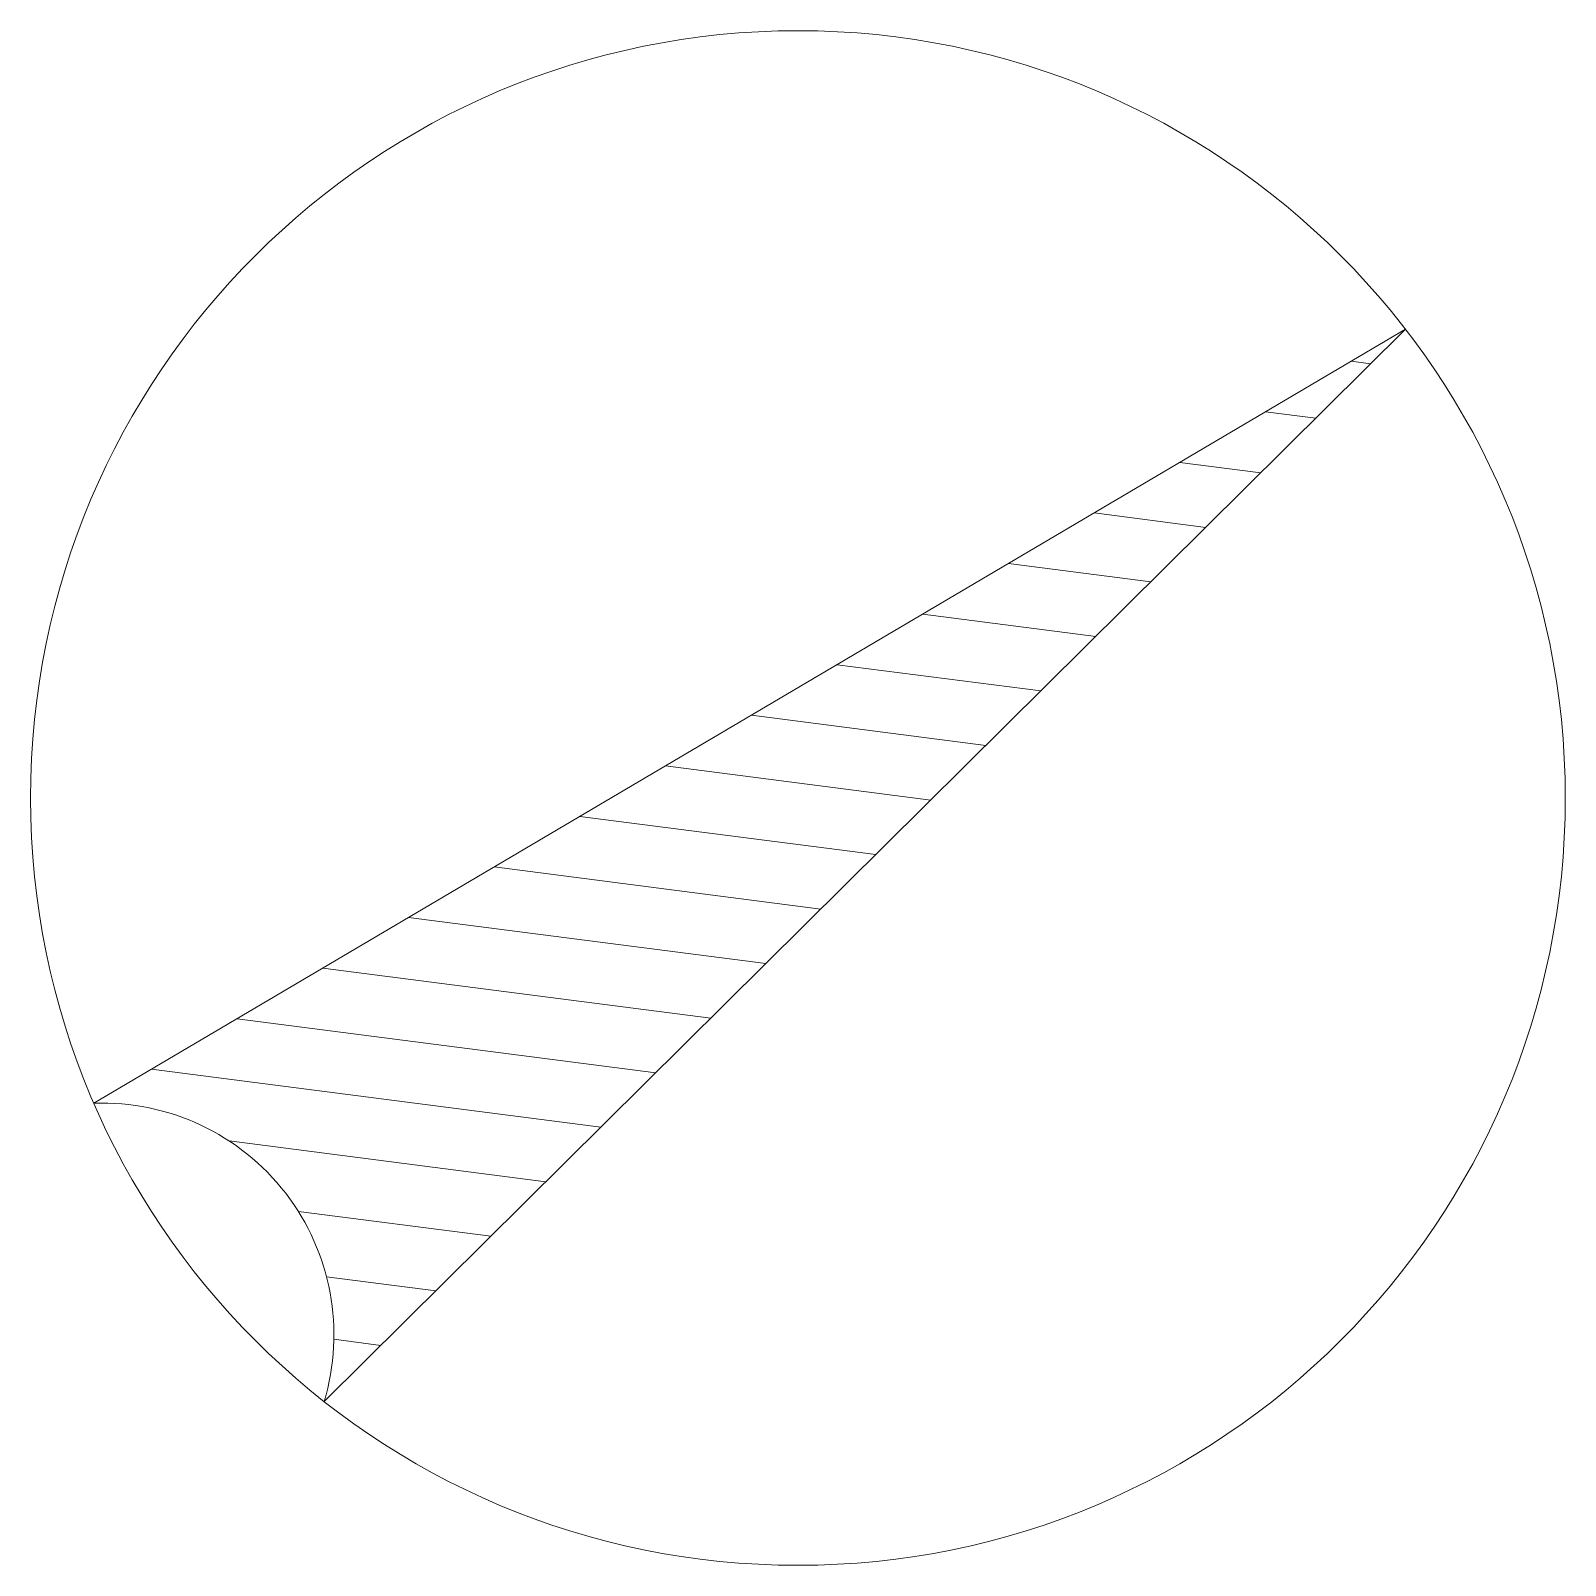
# Model space of a CAD drawing. Header units: inches. Extents: x 0 to 235202, y 0 to 361577.
# Drawn here: x 86610 to 89748, y 321987 to 325126 of the extents above; entities that cross this region are included whole.
import ezdxf

# ---------------------------------------------------------------- set-up
doc = ezdxf.new("R2010")
doc.units = ezdxf.units.IN
doc.header["$MEASUREMENT"] = 0
doc.layers.add('DIM', color=251, linetype='Continuous', lineweight=0)

msp = doc.modelspace()

# ---------------------------------------------------------------- linework, layer by layer
at = {"layer": 'DIM', "color": 8, "linetype": 'Continuous'}
for p, q in [((89421.6, 324515.3), (86739.3, 322932.5)), ((89421.6, 324515.3), (87210.1, 322322.4)), ((88434.3, 323932.7), (88788.1, 323887.1)), ((88259.1, 323829.3), (88675.6, 323775.6)), ((88083.8, 323725.9), (88563.1, 323664.1)), ((87908.5, 323622.5), (88450.7, 323552.5)), ((87733.2, 323519), (88338.2, 323441)), ((87557.9, 323415.6), (88225.7, 323329.5)), ((87382.7, 323312.2), (88113.3, 323217.9)), ((87207.4, 323208.7), (88000.8, 323106.4)), ((87032.1, 323105.3), (87888.3, 322994.9)), ((86856.8, 323001.9), (87775.8, 322883.3)), ((87015.7, 322855.3), (87663.4, 322771.8)), ((87157.4, 322711), (87550.9, 322660.3)), ((87215, 322577.6), (87438.4, 322548.8)), ((87230, 322449.6), (87326, 322437.2)), ((87211.2, 322326), (87213.5, 322325.7))]:
    msp.add_line(p, q, dxfattribs=at)
at = {"layer": 'DIM', "linetype": 'Continuous'}
for p, q in [((89310.7, 324449.9), (89350.5, 324444.8)), ((89135.4, 324346.5), (89238, 324333.3)), ((88960.2, 324243), (89125.5, 324221.7)), ((88784.9, 324139.6), (89013, 324110.2)), ((88609.6, 324036.2), (88900.6, 323998.7))]:
    msp.add_line(p, q, dxfattribs=at)
at = {"layer": 'DIM', "color": 8, "linetype": 'Continuous'}
msp.add_circle((88179.1, 323556.7), 1569.3, dxfattribs=at)
msp.add_arc((86755.9, 322458.6), 474.2, 343.3011, 92.0031, dxfattribs=at)

doc.saveas('drawing.dxf')
